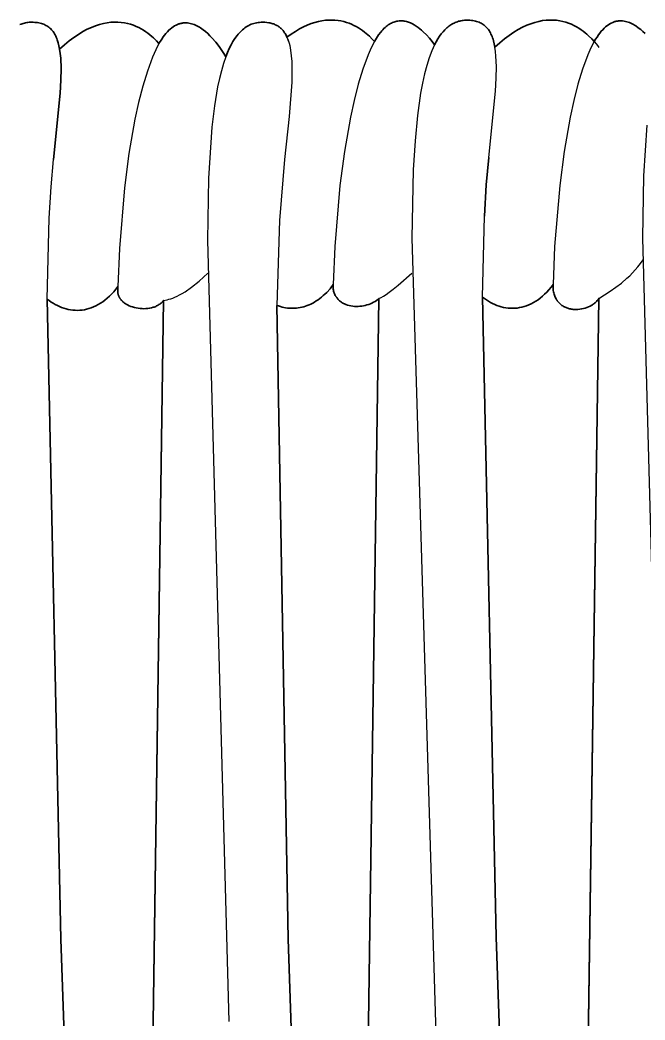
# Model space of a CAD drawing. Header units: millimetres. Extents: x 0 to 1881, y -1115 to 723.
# Drawn here: x 1514.7 to 1568.7, y -470.7 to -384.1 of the extents above; entities that cross this region are included whole.
import ezdxf

# ---------------------------------------------------------------- set-up
doc = ezdxf.new("R2010")
doc.units = ezdxf.units.MM
doc.layers.add('Blocks', color=7, linetype='Continuous')
doc.layers.add('Blocks$Inner', color=7, linetype='Continuous', lineweight=25, true_color=0x007f00)
doc.layers.add('Blocks$Outline', color=7, linetype='Continuous', lineweight=35, true_color=0xff3f3f)

# ---------------------------------------------------------------- blocks, each defined once
blk = doc.blocks.new('PK4 Lounge Chair Top')
at = {"layer": 'Blocks$Inner'}
for p, q in [((386.287, 80.117), (389.178, 282.334)), ((380.797, 281.589), (380.949, 281.554))]:
    blk.add_line(p, q, dxfattribs=at)
for points in [[(367.373, 63.164), (361.669, 226.854), (360.486, 282.272), (360.642, 289.273), (360.808, 291.991), (361.035, 294.359), (361.612, 300.105), (361.671, 301.232), (361.684, 302.239), (361.647, 303.129), (361.608, 303.531), (361.554, 303.904), (361.498, 304.191), (361.432, 304.459), (361.354, 304.707), (361.31, 304.825), (361.264, 304.937), (361.214, 305.045), (361.162, 305.148), (361.107, 305.246), (361.048, 305.34), (360.986, 305.428), (360.921, 305.513), (360.852, 305.592), (360.781, 305.667), (360.705, 305.737), (360.627, 305.803), (360.544, 305.864), (360.459, 305.92), (360.37, 305.972), (360.276, 306.019), (360.18, 306.062), (360.079, 306.1), (359.975, 306.134), (359.867, 306.163), (359.754, 306.188), (359.638, 306.207), (359.518, 306.223), (359.394, 306.234), (359.266, 306.241), (359.133, 306.243), (359.026, 306.241), (358.919, 306.235), (358.814, 306.225), (358.71, 306.211), (358.608, 306.193), (358.507, 306.17), (358.408, 306.144), (358.309, 306.113), (358.212, 306.079), (358.117, 306.04)], [(370.143, 304.389), (369.926, 304.629), (369.663, 304.888), (369.515, 305.022), (369.355, 305.156), (369.185, 305.288), (369.003, 305.419), (368.81, 305.545), (368.607, 305.666), (368.392, 305.78), (368.167, 305.885), (367.932, 305.98), (367.686, 306.064), (367.429, 306.135), (367.162, 306.191), (366.885, 306.231), (366.597, 306.254), (366.3, 306.258), (365.993, 306.241), (365.675, 306.203), (365.348, 306.141), (365.011, 306.054), (364.664, 305.941), (364.308, 305.8), (363.943, 305.629), (363.568, 305.427), (363.183, 305.193), (362.79, 304.926), (362.387, 304.622), (361.975, 304.282), (361.554, 303.904), (361.608, 303.531), (361.647, 303.129), (361.684, 302.239), (361.671, 301.232), (361.612, 300.105), (361.035, 294.359)], [(375.925, 303.242), (375.927, 303.237), (375.928, 303.235), (375.93, 303.232), (375.929, 303.234), (375.928, 303.237), (375.926, 303.24), (375.925, 303.242), (375.752, 303.532), (375.573, 303.808), (375.339, 304.141), (375.055, 304.509), (374.727, 304.889), (374.548, 305.076), (374.36, 305.258), (374.163, 305.432), (373.958, 305.595), (373.746, 305.744), (373.638, 305.812), (373.528, 305.876), (373.417, 305.934), (373.304, 305.988), (373.189, 306.036), (373.074, 306.078), (372.957, 306.114), (372.84, 306.143), (372.721, 306.165), (372.601, 306.18), (372.481, 306.188), (372.36, 306.187), (372.299, 306.183), (372.238, 306.177), (372.177, 306.169), (372.116, 306.159), (372.054, 306.146), (371.993, 306.132), (371.931, 306.115), (371.869, 306.095), (371.807, 306.073), (371.745, 306.048), (371.684, 306.021), (371.622, 305.992), (371.497, 305.925), (371.373, 305.846), (371.249, 305.757), (371.125, 305.656), (371, 305.543), (370.877, 305.418), (370.753, 305.28), (370.63, 305.13), (370.507, 304.966), (370.385, 304.788), (370.143, 304.389), (369.865, 303.853), (369.592, 303.232), (369.143, 302.011), (368.74, 300.695), (368.382, 299.304)], [(388.778, 304.566), (388.58, 304.786), (388.343, 305.024), (388.067, 305.27), (387.915, 305.393), (387.753, 305.515), (387.582, 305.634), (387.401, 305.749), (387.212, 305.86), (387.013, 305.964), (386.805, 306.061), (386.588, 306.149), (386.363, 306.228), (386.128, 306.296), (385.884, 306.352), (385.632, 306.394), (385.371, 306.423), (385.102, 306.436), (384.823, 306.432), (384.537, 306.41), (384.242, 306.369), (383.938, 306.308), (383.627, 306.226), (383.307, 306.121), (382.979, 305.992), (382.643, 305.839), (382.298, 305.659), (381.946, 305.452), (381.586, 305.217), (381.219, 304.952), (381.286, 304.787), (381.348, 304.613), (381.286, 304.788), (381.219, 304.952), (381.143, 305.109), (381.061, 305.256), (381.017, 305.326), (380.971, 305.393), (380.924, 305.457), (380.875, 305.519), (380.824, 305.578), (380.771, 305.635), (380.717, 305.689), (380.661, 305.741), (380.602, 305.79), (380.542, 305.837), (380.479, 305.881), (380.415, 305.922), (380.349, 305.961), (380.281, 305.997), (380.21, 306.032), (380.138, 306.063), (380.063, 306.092), (379.987, 306.118), (379.908, 306.142), (379.827, 306.163), (379.744, 306.182), (379.659, 306.198), (379.481, 306.223), (379.295, 306.238), (379.099, 306.243), (378.972, 306.24), (378.846, 306.232), (378.722, 306.218), (378.6, 306.198), (378.48, 306.172), (378.362, 306.141), (378.246, 306.104), (378.131, 306.061), (378.019, 306.012), (377.908, 305.958), (377.799, 305.898), (377.692, 305.831), (377.587, 305.759), (377.484, 305.681), (377.382, 305.598), (377.282, 305.508), (377.184, 305.412), (377.088, 305.31), (376.994, 305.202), (376.901, 305.088), (376.721, 304.842), (376.548, 304.572), (376.382, 304.277), (376.223, 303.957), (376.07, 303.612), (375.925, 303.242), (375.729, 302.67), (375.546, 302.046), (375.377, 301.369), (375.222, 300.637), (374.95, 299.009), (374.729, 297.157), (374.44, 292.755), (374.345, 287.386), (376.196, 219.743)], [(393.988, 304.298), (393.78, 304.573), (393.547, 304.858), (393.289, 305.144), (393.01, 305.421), (392.863, 305.553), (392.712, 305.68), (392.556, 305.8), (392.396, 305.911), (392.232, 306.013), (392.065, 306.105), (391.895, 306.184), (391.808, 306.219), (391.721, 306.251), (391.634, 306.279), (391.545, 306.304), (391.456, 306.324), (391.367, 306.341), (391.277, 306.353), (391.187, 306.361), (391.096, 306.365), (391.005, 306.364), (390.913, 306.358), (390.821, 306.347), (390.729, 306.332), (390.636, 306.311), (390.543, 306.284), (390.45, 306.252), (390.357, 306.215), (390.263, 306.172), (390.17, 306.123), (390.076, 306.067), (389.983, 306.006), (389.889, 305.938), (389.795, 305.863), (389.702, 305.782), (389.609, 305.694), (389.515, 305.598), (389.422, 305.496), (389.329, 305.386), (389.144, 305.144), (388.96, 304.871), (388.778, 304.566), (388.5, 304.03), (388.227, 303.409), (387.778, 302.188), (387.376, 300.872), (387.017, 299.481), (386.7, 298.035), (386.18, 295.057), (385.796, 292.095), (385.355, 286.841), (385.221, 283.53), (385.216, 283.126), (385.233, 283.042), (385.253, 282.96), (385.276, 282.881), (385.302, 282.805), (385.331, 282.731), (385.363, 282.66), (385.398, 282.592), (385.416, 282.558), (385.435, 282.526), (385.455, 282.493), (385.475, 282.462), (385.517, 282.401), (385.562, 282.343), (385.609, 282.287), (385.658, 282.233), (385.683, 282.207), (385.709, 282.182), (385.736, 282.157), (385.763, 282.133), (385.818, 282.087), (385.875, 282.043), (385.934, 282.001), (385.995, 281.962), (386.058, 281.925), (386.122, 281.891), (386.188, 281.858), (386.323, 281.801), (386.463, 281.752), (386.608, 281.712), (386.755, 281.681), (386.906, 281.658), (387.06, 281.643), (387.215, 281.637), (387.37, 281.639), (387.527, 281.649), (387.682, 281.667), (387.837, 281.692), (387.99, 281.725), (388.14, 281.765), (388.288, 281.812), (388.432, 281.867), (388.571, 281.928), (388.705, 281.996), (388.833, 282.071), (388.956, 282.152), (389.071, 282.24), (389.178, 282.334), (389.358, 282.422), (389.554, 282.528), (389.784, 282.669), (390.065, 282.863), (390.413, 283.128), (390.845, 283.481), (392.03, 284.522)], [(405.024, 63.341), (399.319, 227.031), (398.137, 282.449), (398.293, 289.45), (398.459, 292.168), (398.685, 294.536), (399.263, 300.282), (399.321, 301.409), (399.335, 302.416), (399.298, 303.306), (399.259, 303.708), (399.205, 304.081), (399.149, 304.368), (399.082, 304.636), (399.045, 304.763), (399.004, 304.885), (398.961, 305.002), (398.915, 305.114), (398.865, 305.222), (398.813, 305.325), (398.757, 305.423), (398.699, 305.517), (398.637, 305.605), (398.572, 305.69), (398.503, 305.769), (398.431, 305.844), (398.356, 305.914), (398.278, 305.98), (398.195, 306.041), (398.109, 306.097), (398.02, 306.149), (397.927, 306.196), (397.83, 306.239), (397.73, 306.277), (397.625, 306.311), (397.517, 306.34), (397.405, 306.364), (397.289, 306.385), (397.169, 306.4), (397.045, 306.411), (396.917, 306.418), (396.784, 306.42), (396.676, 306.418), (396.57, 306.412), (396.465, 306.402), (396.361, 306.388), (396.259, 306.37), (396.158, 306.347), (396.058, 306.321), (395.96, 306.29), (395.863, 306.256), (395.767, 306.217), (395.673, 306.174), (395.58, 306.127), (395.488, 306.075), (395.398, 306.02), (395.309, 305.96), (395.221, 305.897), (395.135, 305.829), (395.05, 305.757), (394.966, 305.68), (394.883, 305.599), (394.721, 305.425), (394.565, 305.234), (394.413, 305.026), (394.267, 304.801), (394.125, 304.558), (393.988, 304.298), (393.864, 304.038), (393.744, 303.762), (393.518, 303.163), (393.308, 302.499), (393.115, 301.769), (392.938, 300.974), (392.777, 300.11), (392.505, 298.178)], [(399.161, 304.043), (399.205, 304.081), (399.626, 304.459), (400.038, 304.799), (400.44, 305.103), (400.834, 305.371), (401.218, 305.605), (401.593, 305.806), (401.959, 305.977), (402.315, 306.118), (402.662, 306.231), (402.999, 306.318), (403.326, 306.38), (403.643, 306.418), (403.951, 306.435), (404.248, 306.431), (404.536, 306.408), (404.813, 306.368), (405.08, 306.312), (405.336, 306.241), (405.583, 306.157), (405.818, 306.062), (406.043, 305.956), (406.257, 305.843), (406.461, 305.722), (406.654, 305.596), (406.835, 305.465), (407.006, 305.333), (407.166, 305.199), (407.314, 305.065), (407.577, 304.806), (407.794, 304.566), (407.956, 304.372), (408.065, 304.232), (408.138, 304.129), (408.193, 304.043)], [(413.847, 219.92), (411.996, 287.563), (412.091, 292.932), (412.38, 297.334)], [(412.199, 305.253), (412.011, 305.435), (411.814, 305.609), (411.609, 305.772), (411.397, 305.92), (411.289, 305.989), (411.179, 306.053), (411.067, 306.111), (410.954, 306.165), (410.84, 306.213), (410.725, 306.255), (410.608, 306.291), (410.49, 306.32), (410.372, 306.342), (410.252, 306.357), (410.132, 306.364), (410.071, 306.365), (410.01, 306.363), (409.95, 306.36), (409.889, 306.354), (409.828, 306.346), (409.766, 306.336), (409.705, 306.323), (409.643, 306.309), (409.582, 306.292), (409.52, 306.272), (409.458, 306.25), (409.396, 306.225), (409.272, 306.169), (409.21, 306.137), (409.148, 306.101), (409.024, 306.023), (408.9, 305.934), (408.775, 305.833), (408.651, 305.72), (408.527, 305.595), (408.404, 305.457), (408.281, 305.307), (408.158, 305.142), (408.036, 304.964), (407.914, 304.773), (407.794, 304.566), (407.515, 304.03), (407.242, 303.409), (406.794, 302.188), (406.391, 300.872), (406.032, 299.481), (405.715, 298.035), (405.195, 295.057), (404.811, 292.094), (404.371, 286.841), (404.236, 283.53), (404.232, 283.126), (404.248, 283.017), (404.269, 282.911), (404.293, 282.81), (404.32, 282.712), (404.351, 282.618), (404.385, 282.529), (404.422, 282.442), (404.463, 282.359), (404.506, 282.281), (404.552, 282.205), (404.576, 282.169), (404.6, 282.134), (404.626, 282.099), (404.652, 282.066), (404.653, 282.063), (404.655, 282.061), (404.656, 282.059), (404.658, 282.057), (404.66, 282.055), (404.661, 282.053), (404.663, 282.051), (404.665, 282.049), (404.666, 282.047), (404.668, 282.045), (404.67, 282.043), (404.671, 282.041), (404.673, 282.039), (404.675, 282.037), (404.677, 282.035), (404.678, 282.033), (404.705, 282.001), (404.733, 281.97), (404.761, 281.94), (404.79, 281.91), (404.82, 281.882), (404.85, 281.854), (404.88, 281.827), (404.943, 281.776), (405.007, 281.728), (405.074, 281.684), (405.142, 281.642), (405.212, 281.604), (405.283, 281.569), (405.355, 281.537), (405.429, 281.508), (405.504, 281.482), (405.581, 281.458), (405.657, 281.438), (405.736, 281.421), (405.814, 281.406), (405.894, 281.394), (405.974, 281.385), (406.054, 281.379), (406.215, 281.374), (406.377, 281.379), (406.538, 281.394), (406.698, 281.419), (406.856, 281.453), (407.01, 281.495), (407.161, 281.546), (407.307, 281.606), (407.447, 281.673), (407.58, 281.748), (407.644, 281.788), (407.706, 281.83), (407.766, 281.873), (407.823, 281.918), (407.879, 281.965), (407.932, 282.013), (407.982, 282.063), (408.03, 282.115), (408.075, 282.167), (408.117, 282.222), (408.157, 282.277), (408.193, 282.334)], [(381.348, 304.613), (381.403, 304.428), (381.452, 304.232), (381.496, 304.027), (381.534, 303.811), (381.592, 303.347), (381.63, 302.841), (381.648, 302.293), (381.63, 301.065), (381.407, 298.079)], [(407.794, 304.566), (407.956, 304.372), (408.065, 304.232)], [(369.592, 303.232), (369.143, 302.011), (368.74, 300.695), (368.382, 299.304), (368.065, 297.858), (367.544, 294.881), (367.16, 291.918), (366.72, 286.665), (366.586, 283.353), (366.581, 282.949), (366.583, 282.881), (366.59, 282.814), (366.595, 282.781), (366.6, 282.748), (366.607, 282.716), (366.608, 282.714), (366.608, 282.711), (366.609, 282.71), (366.609, 282.707), (366.61, 282.705), (366.61, 282.704), (366.611, 282.701), (366.611, 282.699), (366.613, 282.691), (366.614, 282.689), (366.614, 282.687), (366.615, 282.685), (366.615, 282.683), (366.616, 282.682), (366.616, 282.679), (366.617, 282.676), (366.618, 282.674), (366.618, 282.671), (366.619, 282.669), (366.619, 282.667), (366.62, 282.665), (366.62, 282.664), (366.621, 282.662), (366.622, 282.66), (366.624, 282.652), (366.634, 282.62), (366.636, 282.612), (366.637, 282.61), (366.638, 282.608), (366.638, 282.607), (366.639, 282.605), (366.644, 282.589), (366.656, 282.558), (366.656, 282.556), (366.657, 282.554), (366.658, 282.553), (366.659, 282.551), (366.66, 282.549), (366.66, 282.547), (366.661, 282.545), (366.662, 282.543), (366.663, 282.541), (366.663, 282.539), (366.664, 282.538), (366.666, 282.534), (366.667, 282.532), (366.667, 282.53), (366.668, 282.528), (366.682, 282.498), (366.682, 282.496), (366.684, 282.494), (366.684, 282.492), (366.685, 282.49), (366.687, 282.487), (366.688, 282.485), (366.689, 282.483), (366.69, 282.481), (366.691, 282.479), (366.691, 282.477), (366.692, 282.475), (366.693, 282.474), (366.694, 282.472), (366.695, 282.47), (366.696, 282.468), (366.697, 282.466), (366.698, 282.464), (366.699, 282.463), (366.7, 282.461), (366.702, 282.457), (366.702, 282.455), (366.704, 282.453), (366.704, 282.451), (366.705, 282.45), (366.706, 282.448), (366.707, 282.446), (366.708, 282.444), (366.709, 282.442), (366.71, 282.441), (366.711, 282.439), (366.727, 282.41), (366.744, 282.381), (366.745, 282.379), (366.746, 282.377), (366.747, 282.376), (366.748, 282.374), (366.749, 282.372), (366.75, 282.37), (366.752, 282.369), (366.753, 282.367), (366.754, 282.365), (366.755, 282.363), (366.756, 282.362), (366.757, 282.36), (366.758, 282.358), (366.759, 282.356), (366.76, 282.355), (366.762, 282.353), (366.78, 282.325), (366.799, 282.297), (366.819, 282.27), (366.84, 282.243), (366.862, 282.217), (366.907, 282.165), (366.931, 282.14), (366.956, 282.115), (367.006, 282.067), (367.033, 282.043), (367.06, 282.02), (367.116, 281.974), (367.175, 281.931), (367.236, 281.889), (367.299, 281.849), (367.431, 281.773), (367.571, 281.705), (367.717, 281.645), (367.869, 281.591), (368.025, 281.546), (368.185, 281.508), (368.349, 281.479), (368.514, 281.458), (368.681, 281.446), (368.847, 281.442), (369.013, 281.448), (369.178, 281.462), (369.34, 281.486), (369.499, 281.52), (369.653, 281.563), (369.729, 281.588), (369.803, 281.616), (369.875, 281.647), (369.946, 281.68), (370.016, 281.715), (370.083, 281.754), (370.148, 281.795), (370.212, 281.838), (370.273, 281.884), (370.332, 281.933), (370.388, 281.985), (370.442, 282.04), (370.494, 282.097), (370.542, 282.157), (370.847, 282.22), (371.004, 282.258), (371.168, 282.305), (371.339, 282.363), (371.522, 282.434), (371.717, 282.522), (371.927, 282.63), (372.153, 282.759), (372.398, 282.914), (372.954, 283.31), (373.61, 283.838), (374.383, 284.522)], [(393.744, 303.762), (393.518, 303.163), (393.308, 302.499), (393.115, 301.769), (392.938, 300.974), (392.777, 300.11), (392.505, 298.178), (392.295, 295.965), (392.147, 293.463), (392.03, 287.563)], [(375.729, 302.67), (375.546, 302.046), (375.377, 301.369)], [(381.63, 302.841), (381.648, 302.293), (381.63, 301.066), (381.407, 298.079), (381.001, 294.359), (380.57, 289.085), (380.35, 281.73), (380.498, 281.677), (380.647, 281.63), (380.797, 281.589), (380.647, 281.63), (380.498, 281.677), (380.35, 281.73), (381.318, 226.854), (386.287, 80.117)], [(392.295, 295.965), (392.147, 293.463), (392.03, 287.563), (394.642, 200.475), (398.593, 82.001), (398.447, 81.949), (398.301, 81.89), (398.157, 81.823), (398.015, 81.748), (397.874, 81.665), (397.735, 81.575), (397.599, 81.477), (397.464, 81.371), (397.333, 81.257), (397.205, 81.135), (397.08, 81.006), (396.959, 80.868), (396.842, 80.722)], [(398.685, 294.536), (398.459, 292.168), (398.293, 289.45)], [(405.261, 59.941), (405.175, 60.169), (405.096, 60.405), (405.024, 60.648), (408.193, 282.334), (409.176, 282.959), (409.664, 283.297), (410.147, 283.666), (410.626, 284.077), (410.863, 284.302), (411.098, 284.54), (411.331, 284.794), (411.562, 285.065), (411.791, 285.355), (412.017, 285.663)], [(364.092, 281.453), (364.292, 281.519), (364.492, 281.598), (364.691, 281.69), (364.89, 281.795), (365.086, 281.912), (365.282, 282.043), (365.475, 282.188), (365.667, 282.346), (365.856, 282.519), (366.043, 282.706), (366.227, 282.907), (366.408, 283.123), (366.586, 283.353)], [(383.908, 282.213), (384.06, 282.325), (384.21, 282.445), (384.359, 282.574), (384.507, 282.711), (384.653, 282.857), (384.941, 283.176), (385.221, 283.53), (384.941, 283.175), (384.653, 282.857)], [(400.54, 281.481), (400.739, 281.477), (400.939, 281.485), (401.14, 281.503), (401.341, 281.534), (401.542, 281.576), (401.742, 281.63), (401.943, 281.696), (402.143, 281.775), (402.342, 281.867), (402.54, 281.972), (402.737, 282.089), (402.932, 282.22), (403.126, 282.365), (403.317, 282.523), (403.507, 282.696), (403.693, 282.882), (403.877, 283.084), (404.058, 283.3), (404.236, 283.53)], [(402.737, 282.089), (402.932, 282.22), (403.126, 282.365), (403.317, 282.523), (403.507, 282.696), (403.693, 282.882), (403.877, 283.084), (404.058, 283.3)], [(360.486, 282.272), (360.653, 282.143), (360.823, 282.022), (360.997, 281.91), (361.175, 281.806), (361.356, 281.711), (361.539, 281.626), (361.726, 281.55), (361.915, 281.484), (362.106, 281.427)], [(383.135, 281.778), (383.291, 281.849), (383.447, 281.928), (383.601, 282.015), (383.755, 282.11), (383.908, 282.213), (384.06, 282.325), (384.21, 282.445), (384.359, 282.574), (384.507, 282.711)], [(398.826, 281.983), (398.648, 282.086), (398.474, 282.199), (398.304, 282.32), (398.137, 282.449), (398.304, 282.32), (398.474, 282.199), (398.648, 282.086), (398.826, 281.983), (399.006, 281.888), (399.19, 281.803), (399.377, 281.727), (399.566, 281.66), (399.757, 281.604), (399.95, 281.558), (400.145, 281.522), (400.342, 281.496), (400.54, 281.481), (400.739, 281.477), (400.939, 281.485), (401.14, 281.503), (401.341, 281.534), (401.542, 281.576), (401.742, 281.63), (401.943, 281.696), (402.143, 281.775)], [(361.175, 281.806), (361.356, 281.711), (361.54, 281.626)], [(363.288, 281.308), (363.089, 281.3), (362.889, 281.304), (362.691, 281.319), (362.495, 281.345), (362.3, 281.381), (362.106, 281.427), (361.915, 281.484), (361.726, 281.55)], [(362.3, 281.381), (362.495, 281.345), (362.691, 281.319), (362.889, 281.304), (363.089, 281.3), (363.288, 281.308), (363.489, 281.326), (363.69, 281.357), (363.891, 281.399), (364.092, 281.453), (364.292, 281.519), (364.492, 281.598)], [(367.767, 59.403), (367.62, 59.74), (367.488, 60.096), (367.373, 60.471), (370.542, 282.157)], [(382.35, 281.537), (382.192, 281.511), (382.035, 281.493), (381.878, 281.481), (381.722, 281.476), (381.566, 281.478), (381.41, 281.488), (381.256, 281.503), (381.102, 281.525), (380.949, 281.554), (381.102, 281.525), (381.256, 281.503), (381.41, 281.488), (381.566, 281.478), (381.722, 281.476), (381.878, 281.481)], [(382.035, 281.493), (382.192, 281.511), (382.35, 281.537), (382.507, 281.57)], [(382.822, 281.659), (382.664, 281.611), (382.507, 281.57), (382.664, 281.611), (382.822, 281.659), (382.979, 281.715), (383.135, 281.778), (383.291, 281.849), (383.447, 281.928)], [(399.19, 281.803), (399.377, 281.727), (399.566, 281.661), (399.757, 281.604), (399.95, 281.558), (400.145, 281.522)]]:
    blk.add_lwpolyline(points, dxfattribs=at)
at = {"layer": 'Blocks$Outline'}
for points in [[(358.117, 306.04), (358.212, 306.079), (358.309, 306.113), (358.408, 306.144), (358.507, 306.17), (358.608, 306.193), (358.71, 306.211), (358.814, 306.225), (358.919, 306.235), (359.026, 306.241), (359.133, 306.243), (359.266, 306.241), (359.394, 306.234), (359.518, 306.223), (359.638, 306.207), (359.754, 306.188), (359.867, 306.163), (359.975, 306.134), (360.079, 306.1), (360.18, 306.062), (360.276, 306.019), (360.37, 305.972), (360.459, 305.92), (360.544, 305.864), (360.627, 305.803), (360.705, 305.737), (360.781, 305.667), (360.852, 305.592), (360.921, 305.513), (360.986, 305.428), (361.048, 305.34), (361.107, 305.246), (361.162, 305.148), (361.214, 305.045), (361.264, 304.937), (361.31, 304.825), (361.354, 304.707), (361.432, 304.459), (361.498, 304.191), (361.554, 303.904), (361.975, 304.282), (362.387, 304.622), (362.79, 304.926), (363.183, 305.193), (363.568, 305.427), (363.943, 305.629), (364.308, 305.8), (364.664, 305.941), (365.011, 306.054), (365.348, 306.141), (365.675, 306.203), (365.993, 306.241), (366.3, 306.258), (366.597, 306.254), (366.885, 306.231), (367.162, 306.191), (367.429, 306.135), (367.686, 306.064), (367.932, 305.98), (368.167, 305.885), (368.392, 305.78), (368.607, 305.666), (368.81, 305.545), (369.003, 305.419), (369.185, 305.288), (369.355, 305.156), (369.515, 305.022), (369.663, 304.888), (369.926, 304.629), (370.143, 304.389), (370.385, 304.788), (370.507, 304.966), (370.63, 305.13), (370.753, 305.28), (370.877, 305.418), (371, 305.543), (371.125, 305.656), (371.249, 305.757), (371.373, 305.846), (371.497, 305.925), (371.622, 305.992), (371.684, 306.021), (371.745, 306.048), (371.807, 306.073), (371.869, 306.095), (371.931, 306.115), (371.993, 306.132), (372.054, 306.146), (372.116, 306.159), (372.177, 306.169), (372.238, 306.177), (372.299, 306.183), (372.36, 306.187), (372.481, 306.188), (372.601, 306.18), (372.721, 306.165), (372.84, 306.143), (372.957, 306.114), (373.074, 306.078), (373.189, 306.036), (373.304, 305.988), (373.417, 305.934), (373.528, 305.876), (373.638, 305.812), (373.746, 305.744), (373.958, 305.595), (374.163, 305.432), (374.36, 305.258), (374.548, 305.076), (374.727, 304.889), (375.055, 304.509), (375.339, 304.141), (375.573, 303.808), (375.752, 303.532), (375.925, 303.242), (376.07, 303.612), (376.223, 303.957), (376.382, 304.277), (376.548, 304.572), (376.721, 304.842), (376.901, 305.088), (376.994, 305.202), (377.088, 305.31), (377.184, 305.412), (377.282, 305.508), (377.382, 305.598), (377.484, 305.681), (377.587, 305.759), (377.692, 305.831), (377.799, 305.898), (377.908, 305.958), (378.019, 306.012), (378.131, 306.061), (378.246, 306.104), (378.362, 306.141), (378.48, 306.172), (378.6, 306.198), (378.722, 306.218), (378.846, 306.232), (378.972, 306.24), (379.099, 306.243), (379.295, 306.238), (379.481, 306.223), (379.659, 306.198), (379.744, 306.182), (379.827, 306.163), (379.908, 306.142), (379.987, 306.118), (380.063, 306.092), (380.138, 306.063), (380.21, 306.032), (380.281, 305.997), (380.349, 305.961), (380.415, 305.922), (380.479, 305.881), (380.542, 305.837), (380.602, 305.79), (380.661, 305.741), (380.717, 305.689), (380.771, 305.635), (380.824, 305.578), (380.875, 305.519), (380.924, 305.457), (380.971, 305.393), (381.017, 305.326), (381.061, 305.256), (381.143, 305.109), (381.219, 304.952), (381.586, 305.217), (381.946, 305.452), (382.298, 305.659), (382.643, 305.839), (382.979, 305.992), (383.307, 306.121), (383.627, 306.226), (383.938, 306.308), (384.242, 306.369), (384.537, 306.41), (384.823, 306.432), (385.102, 306.436), (385.371, 306.423), (385.632, 306.394), (385.884, 306.352), (386.128, 306.296), (386.363, 306.228), (386.588, 306.149), (386.805, 306.061), (387.013, 305.964), (387.212, 305.86), (387.401, 305.749), (387.582, 305.634), (387.753, 305.515), (387.915, 305.393), (388.067, 305.27), (388.343, 305.024), (388.58, 304.786), (388.778, 304.566), (388.96, 304.871), (389.144, 305.144), (389.329, 305.386), (389.422, 305.496), (389.515, 305.598), (389.609, 305.694), (389.702, 305.782), (389.795, 305.863), (389.889, 305.938), (389.983, 306.006), (390.076, 306.067), (390.17, 306.123), (390.263, 306.172), (390.357, 306.215), (390.45, 306.252), (390.543, 306.284), (390.636, 306.311), (390.729, 306.332), (390.821, 306.347), (390.913, 306.358), (391.005, 306.364), (391.096, 306.365), (391.187, 306.361), (391.277, 306.353), (391.367, 306.341), (391.456, 306.324), (391.545, 306.304), (391.634, 306.279), (391.721, 306.251), (391.808, 306.219), (391.895, 306.184), (392.065, 306.105), (392.232, 306.013), (392.396, 305.911), (392.556, 305.8), (392.712, 305.68), (392.863, 305.553), (393.01, 305.421), (393.289, 305.144), (393.547, 304.858), (393.78, 304.573), (393.988, 304.298), (394.125, 304.558), (394.267, 304.801), (394.413, 305.026), (394.565, 305.234), (394.721, 305.425), (394.883, 305.599), (394.966, 305.68), (395.05, 305.757), (395.135, 305.829), (395.221, 305.897), (395.309, 305.96), (395.398, 306.02), (395.488, 306.075), (395.58, 306.127), (395.673, 306.174), (395.767, 306.217), (395.863, 306.256), (395.96, 306.29), (396.058, 306.321), (396.158, 306.347), (396.259, 306.37), (396.361, 306.388), (396.465, 306.402), (396.57, 306.412), (396.676, 306.418), (396.784, 306.42), (396.917, 306.418), (397.045, 306.411), (397.169, 306.4), (397.289, 306.385), (397.405, 306.364), (397.517, 306.34), (397.625, 306.311), (397.73, 306.277), (397.83, 306.239), (397.927, 306.196), (398.02, 306.149), (398.109, 306.097), (398.195, 306.041), (398.278, 305.98), (398.356, 305.914), (398.431, 305.844), (398.503, 305.769), (398.572, 305.69), (398.637, 305.605), (398.699, 305.517), (398.757, 305.423), (398.813, 305.325), (398.865, 305.222), (398.915, 305.114), (398.961, 305.002), (399.004, 304.885), (399.045, 304.763), (399.082, 304.636), (399.149, 304.368), (399.205, 304.081), (399.626, 304.459), (400.038, 304.799), (400.44, 305.103), (400.834, 305.371), (401.218, 305.605), (401.593, 305.806), (401.959, 305.977), (402.315, 306.118), (402.662, 306.231), (402.999, 306.318), (403.326, 306.38), (403.643, 306.418), (403.951, 306.435), (404.248, 306.431), (404.536, 306.408), (404.813, 306.368), (405.08, 306.312), (405.336, 306.241), (405.583, 306.157), (405.818, 306.062), (406.043, 305.956), (406.257, 305.843), (406.461, 305.722), (406.654, 305.596), (406.835, 305.465), (407.006, 305.333), (407.166, 305.199), (407.314, 305.065), (407.577, 304.806), (407.794, 304.566), (407.914, 304.773), (408.036, 304.964), (408.158, 305.142), (408.281, 305.307), (408.404, 305.457), (408.527, 305.595), (408.651, 305.72), (408.775, 305.833), (408.9, 305.934), (409.024, 306.023), (409.148, 306.101), (409.21, 306.137), (409.272, 306.169), (409.396, 306.225), (409.458, 306.25), (409.52, 306.272), (409.582, 306.292), (409.643, 306.309), (409.705, 306.323), (409.766, 306.336), (409.828, 306.346), (409.889, 306.354), (409.95, 306.36), (410.01, 306.363), (410.071, 306.365), (410.132, 306.364), (410.252, 306.357), (410.372, 306.342), (410.49, 306.32), (410.608, 306.291), (410.725, 306.255), (410.84, 306.213), (410.954, 306.165), (411.067, 306.111), (411.179, 306.053), (411.289, 305.989), (411.397, 305.92), (411.609, 305.772), (411.814, 305.609), (412.011, 305.435), (412.199, 305.253)], [(367.603, 76.529), (370.542, 282.157), (370.494, 282.097), (370.442, 282.04), (370.388, 281.985), (370.332, 281.933), (370.273, 281.884), (370.212, 281.838), (370.148, 281.795), (370.083, 281.754), (370.016, 281.715), (369.946, 281.68), (369.875, 281.647), (369.803, 281.616), (369.729, 281.588), (369.653, 281.563), (369.499, 281.52), (369.34, 281.486), (369.178, 281.462), (369.013, 281.448), (368.847, 281.442), (368.681, 281.446), (368.514, 281.458), (368.349, 281.479), (368.185, 281.508), (368.025, 281.546), (367.869, 281.591), (367.717, 281.645), (367.571, 281.705), (367.431, 281.773), (367.299, 281.849), (367.236, 281.889), (367.175, 281.931), (367.116, 281.974), (367.06, 282.02), (367.033, 282.043), (367.006, 282.067), (366.956, 282.115), (366.931, 282.14), (366.907, 282.165), (366.862, 282.217), (366.84, 282.243), (366.819, 282.27), (366.799, 282.297), (366.78, 282.325), (366.762, 282.353), (366.76, 282.355), (366.759, 282.356), (366.758, 282.358), (366.757, 282.36), (366.756, 282.362), (366.755, 282.363), (366.754, 282.365), (366.753, 282.367), (366.752, 282.369), (366.75, 282.37), (366.749, 282.372), (366.748, 282.374), (366.747, 282.376), (366.746, 282.377), (366.745, 282.379), (366.744, 282.381), (366.727, 282.41), (366.711, 282.439), (366.71, 282.441), (366.709, 282.442), (366.708, 282.444), (366.707, 282.446), (366.706, 282.448), (366.705, 282.45), (366.704, 282.451), (366.704, 282.453), (366.702, 282.455), (366.702, 282.457), (366.7, 282.461), (366.699, 282.463), (366.698, 282.464), (366.697, 282.466), (366.696, 282.468), (366.695, 282.47), (366.694, 282.472), (366.693, 282.474), (366.692, 282.475), (366.691, 282.477), (366.691, 282.479), (366.69, 282.481), (366.689, 282.483), (366.688, 282.485), (366.687, 282.487), (366.685, 282.49), (366.684, 282.492), (366.684, 282.494), (366.682, 282.496), (366.682, 282.498), (366.668, 282.528), (366.667, 282.53), (366.667, 282.532), (366.666, 282.534), (366.664, 282.538), (366.663, 282.539), (366.663, 282.541), (366.662, 282.543), (366.661, 282.545), (366.66, 282.547), (366.66, 282.549), (366.659, 282.551), (366.658, 282.553), (366.657, 282.554), (366.656, 282.556), (366.656, 282.558), (366.644, 282.589), (366.639, 282.605), (366.638, 282.607), (366.638, 282.608), (366.637, 282.61), (366.636, 282.612), (366.634, 282.62), (366.624, 282.652), (366.622, 282.66), (366.621, 282.662), (366.62, 282.664), (366.62, 282.665), (366.619, 282.667), (366.619, 282.669), (366.618, 282.671), (366.618, 282.674), (366.617, 282.676), (366.616, 282.679), (366.616, 282.682), (366.615, 282.683), (366.615, 282.685), (366.614, 282.687), (366.614, 282.689), (366.613, 282.691), (366.611, 282.699), (366.611, 282.701), (366.61, 282.704), (366.61, 282.705), (366.609, 282.707), (366.609, 282.71), (366.608, 282.711), (366.608, 282.714), (366.607, 282.716), (366.6, 282.748), (366.595, 282.781), (366.59, 282.814), (366.583, 282.881), (366.581, 282.949), (366.586, 283.353), (366.408, 283.123), (366.227, 282.907), (366.043, 282.706), (365.856, 282.519), (365.667, 282.346), (365.475, 282.188), (365.282, 282.043), (365.086, 281.912), (364.89, 281.795), (364.691, 281.69), (364.492, 281.598), (364.292, 281.519), (364.092, 281.453), (363.891, 281.399), (363.69, 281.357), (363.489, 281.326), (363.288, 281.308), (363.089, 281.3), (362.889, 281.304), (362.691, 281.319), (362.495, 281.345), (362.3, 281.381), (362.106, 281.427), (361.915, 281.484), (361.726, 281.55), (361.54, 281.626), (361.539, 281.626), (361.356, 281.711), (361.175, 281.806), (360.997, 281.91), (360.823, 282.022), (360.653, 282.143), (360.486, 282.272), (361.669, 226.854), (366.907, 76.529)], [(405.251, 76.529), (408.193, 282.334), (408.157, 282.277), (408.117, 282.222), (408.075, 282.167), (408.03, 282.115), (407.982, 282.063), (407.932, 282.013), (407.879, 281.965), (407.823, 281.918), (407.766, 281.873), (407.706, 281.83), (407.644, 281.788), (407.58, 281.748), (407.447, 281.673), (407.307, 281.606), (407.161, 281.546), (407.01, 281.495), (406.856, 281.453), (406.698, 281.419), (406.538, 281.394), (406.377, 281.379), (406.215, 281.374), (406.054, 281.379), (405.974, 281.385), (405.894, 281.394), (405.814, 281.406), (405.736, 281.421), (405.657, 281.438), (405.581, 281.458), (405.504, 281.482), (405.429, 281.508), (405.355, 281.537), (405.283, 281.569), (405.212, 281.604), (405.142, 281.642), (405.074, 281.684), (405.007, 281.728), (404.943, 281.776), (404.88, 281.827), (404.85, 281.854), (404.82, 281.882), (404.79, 281.91), (404.761, 281.94), (404.733, 281.97), (404.705, 282.001), (404.678, 282.033), (404.677, 282.035), (404.675, 282.037), (404.673, 282.039), (404.671, 282.041), (404.67, 282.043), (404.668, 282.045), (404.666, 282.047), (404.665, 282.049), (404.663, 282.051), (404.661, 282.053), (404.66, 282.055), (404.658, 282.057), (404.656, 282.059), (404.655, 282.061), (404.653, 282.063), (404.652, 282.066), (404.626, 282.099), (404.6, 282.134), (404.576, 282.169), (404.552, 282.205), (404.506, 282.281), (404.463, 282.359), (404.422, 282.442), (404.385, 282.529), (404.351, 282.618), (404.32, 282.712), (404.293, 282.81), (404.269, 282.911), (404.248, 283.017), (404.232, 283.126), (404.236, 283.53), (404.058, 283.3), (403.877, 283.084), (403.693, 282.882), (403.506, 282.696), (403.317, 282.523), (403.126, 282.365), (402.932, 282.22), (402.737, 282.089), (402.54, 281.972), (402.342, 281.867), (402.143, 281.775), (401.943, 281.696), (401.742, 281.63), (401.542, 281.576), (401.341, 281.534), (401.14, 281.503), (400.939, 281.485), (400.739, 281.477), (400.54, 281.481), (400.342, 281.496), (400.146, 281.522), (399.95, 281.558), (399.757, 281.604), (399.566, 281.661), (399.377, 281.727), (399.19, 281.803), (399.006, 281.888), (398.826, 281.983), (398.648, 282.086), (398.474, 282.199), (398.304, 282.32), (398.137, 282.449), (399.319, 227.031), (404.564, 76.529)]]:
    blk.add_lwpolyline(points, dxfattribs=at)
blk.add_lwpolyline([(382.035, 281.493), (381.878, 281.481), (381.722, 281.476), (381.566, 281.478), (381.41, 281.487), (381.256, 281.503), (381.102, 281.525), (380.949, 281.554), (380.797, 281.589), (380.647, 281.63), (380.498, 281.677), (380.35, 281.73), (381.318, 226.854), (386.287, 80.117), (389.178, 282.334), (389.071, 282.24), (388.956, 282.152), (388.833, 282.071), (388.705, 281.996), (388.571, 281.928), (388.432, 281.867), (388.288, 281.812), (388.14, 281.765), (387.99, 281.725), (387.837, 281.692), (387.682, 281.667), (387.527, 281.649), (387.37, 281.639), (387.215, 281.637), (387.06, 281.643), (386.906, 281.658), (386.755, 281.681), (386.608, 281.712), (386.463, 281.752), (386.323, 281.801), (386.188, 281.858), (386.122, 281.891), (386.058, 281.925), (385.995, 281.962), (385.934, 282.001), (385.875, 282.043), (385.818, 282.087), (385.763, 282.133), (385.736, 282.157), (385.709, 282.182), (385.683, 282.207), (385.658, 282.233), (385.609, 282.287), (385.562, 282.343), (385.517, 282.401), (385.475, 282.462), (385.455, 282.493), (385.435, 282.526), (385.416, 282.558), (385.398, 282.592), (385.363, 282.66), (385.331, 282.731), (385.302, 282.805), (385.276, 282.881), (385.253, 282.96), (385.233, 283.042), (385.216, 283.126), (385.221, 283.53), (384.941, 283.176), (384.653, 282.857), (384.507, 282.711), (384.359, 282.574), (384.21, 282.445), (384.06, 282.325), (383.908, 282.213), (383.755, 282.11), (383.601, 282.015), (383.447, 281.928), (383.291, 281.849), (383.135, 281.778), (382.979, 281.715), (382.822, 281.659), (382.664, 281.611), (382.507, 281.57), (382.35, 281.537), (382.192, 281.511)], close=True, dxfattribs=at)

msp = doc.modelspace()

# ---------------------------------------------------------------- block references
at = {"layer": 'Blocks'}
msp.add_blockref('PK4 Lounge Chair Top', (1156.535, -690.536), dxfattribs=at)

doc.saveas('drawing.dxf')
